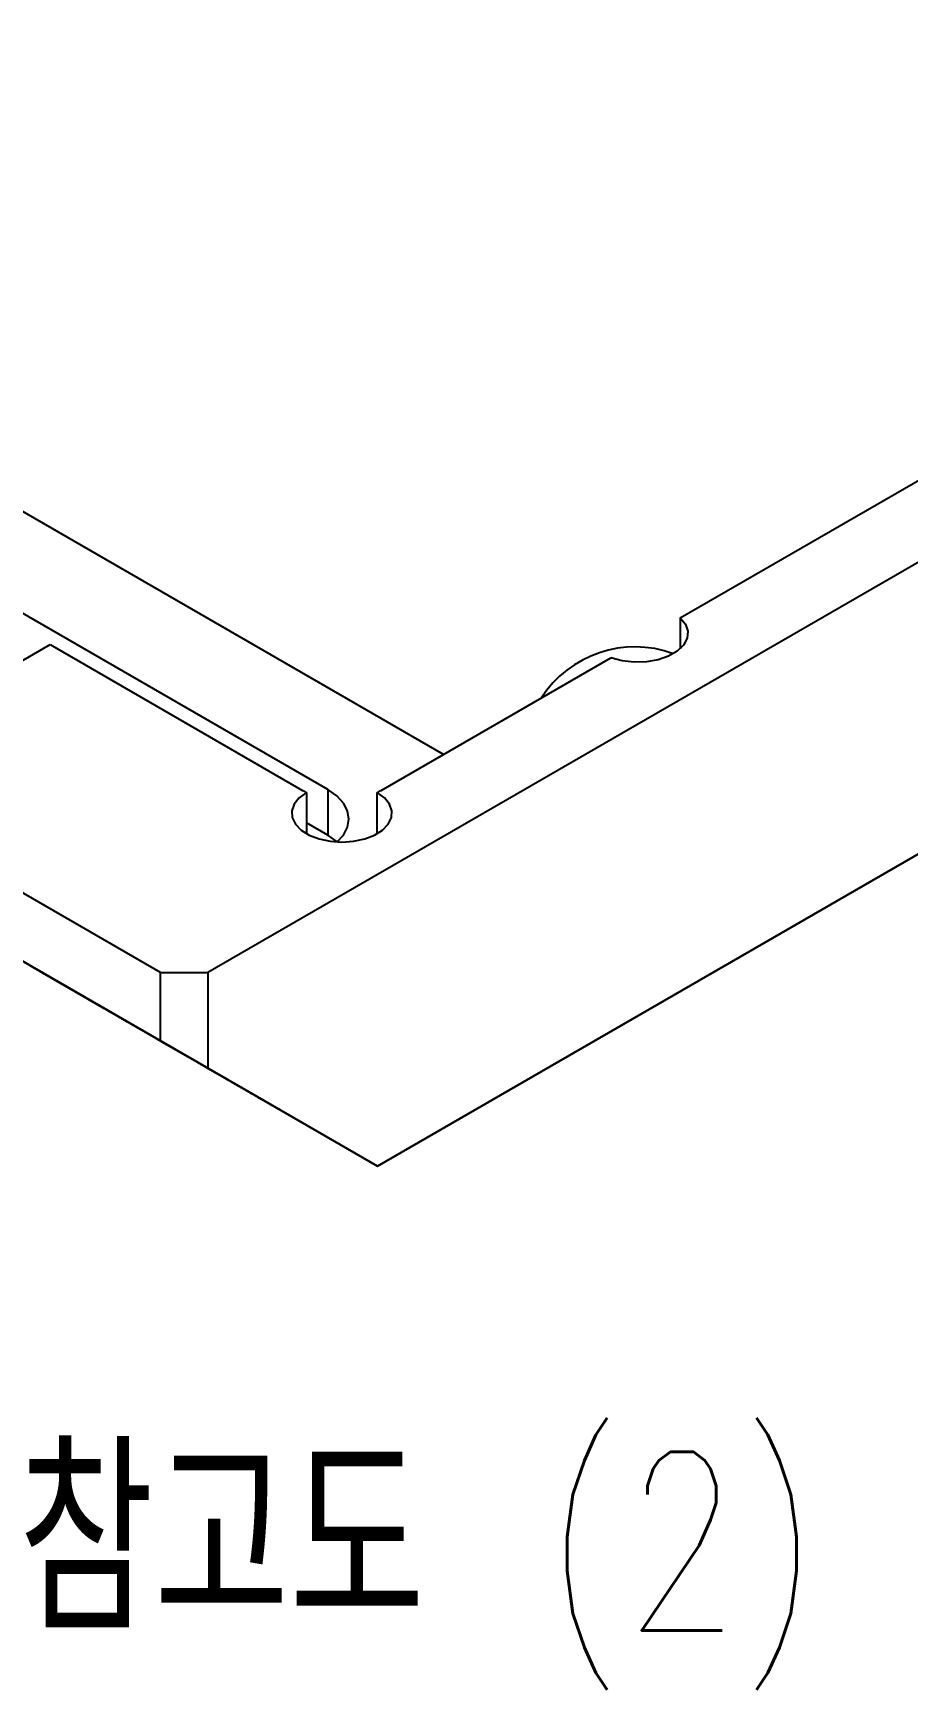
# Model space of a CAD drawing. Header units: millimetres. Extents: x 15 to 415, y 5 to 292.
# Drawn here: x 358.67 to 374.35, y 78.19 to 107.89 of the extents above; entities that cross this region are included whole.
import ezdxf

# ---------------------------------------------------------------- set-up
doc = ezdxf.new("R2010")
doc.units = ezdxf.units.MM
doc.styles.add('SLDTEXTSTYLE8', font='TXT', dxfattribs={"width": 0.75, "bigfont": 'bigfont'})

msp = doc.modelspace()

# ---------------------------------------------------------------- linework, layer by layer
at = {"color": 7, "linetype": 'Continuous', "lineweight": 25}
for p, q in [((366.031, 94.96), (342.714, 108.421)), ((330.69, 107.296), (360.954, 89.825)), ((364.844, 87.579), (334.579, 105.05)), ((364.844, 87.579), (394.683, 104.805)), ((393.835, 104.315), (364.844, 87.579)), ((370.272, 97.408), (374.955, 100.112)), ((376.228, 99.377), (361.803, 91.05)), ((363.953, 94.331), (356.882, 98.413)), ((370.272, 97.408), (370.272, 96.855)), ((354.873, 94.56), (358.975, 96.928)), ((358.975, 96.928), (363.5, 94.315)), ((364.914, 94.315), (369.031, 96.692)), ((360.954, 91.05), (354.873, 94.56)), ((363.574, 94.276), (363.574, 93.538)), ((363.953, 94.331), (363.953, 93.514)), ((364.84, 93.538), (364.84, 94.276)), ((363.953, 93.514), (363.574, 93.733)), ((358.945, 90.984), (357.885, 91.597)), ((358.625, 91.169), (358.918, 91)), ((358.684, 91.135), (358.625, 91.169)), ((359.591, 90.611), (358.7, 91.126)), ((358.7, 91.126), (358.841, 91.044)), ((358.841, 91.044), (359.733, 90.53)), ((358.918, 91), (358.981, 90.964)), ((359.168, 90.856), (358.945, 90.984)), ((360.954, 89.825), (360.954, 91.05)), ((360.954, 91.05), (361.803, 91.05)), ((361.803, 91.05), (361.803, 89.335)), ((359.315, 90.77), (359.167, 90.856)), ((359.167, 90.856), (359.678, 90.561)), ((359.744, 90.523), (359.315, 90.77)), ((359.382, 90.732), (359.582, 90.617)), ((359.554, 90.633), (359.385, 90.73)), ((359.385, 90.73), (359.591, 90.611)), ((359.863, 90.454), (359.547, 90.636)), ((359.547, 90.636), (359.802, 90.489)), ((360.108, 90.313), (359.554, 90.633)), ((359.678, 90.561), (359.863, 90.454)), ((359.733, 90.53), (359.939, 90.41)), ((359.939, 90.41), (360.108, 90.313)), ((360.109, 90.312), (360.057, 90.342)), ((360.594, 90.032), (360.425, 90.13)), ((360.425, 90.13), (360.784, 89.923)), ((360.953, 89.825), (360.594, 90.032)), ((360.784, 89.923), (360.953, 89.825)), ((361.186, 89.691), (360.863, 89.877)), ((360.863, 89.877), (360.994, 89.802)), ((360.902, 89.855), (360.938, 89.834)), ((361.803, 89.335), (360.954, 89.825)), ((361.138, 89.718), (360.969, 89.816)), ((360.969, 89.816), (361.186, 89.691)), ((360.994, 89.802), (361.317, 89.615)), ((361.355, 89.593), (361.138, 89.718)), ((361.5, 89.509), (361.315, 89.616)), ((361.317, 89.615), (361.534, 89.49)), ((361.663, 89.415), (361.355, 89.593)), ((361.703, 89.392), (361.486, 89.518)), ((361.486, 89.518), (361.793, 89.34)), ((361.534, 89.49), (361.703, 89.392)), ((361.793, 89.34), (361.663, 89.415)), ((361.76, 89.359), (361.725, 89.379)), ((361.803, 89.335), (364.844, 87.579)), ((362.37, 89.007), (362.539, 88.91)), ((363.28, 88.482), (363.082, 88.596)), ((364.844, 87.579), (364.844, 87.579))]:
    msp.add_line(p, q, dxfattribs=at)
at = {"color": 7, "linetype": 'Continuous', "lineweight": 25, "flags": 128}
for points in [[(370.272, 97.408), (370.366, 97.293), (370.408, 97.169), (370.397, 97.042), (370.333, 96.921), (370.22, 96.812), (370.064, 96.722), (369.876, 96.657), (369.666, 96.62), (369.446, 96.614), (369.23, 96.638), (369.031, 96.692)], [(363.574, 94.276), (363.442, 94.181), (363.352, 94.07), (363.31, 93.95), (363.318, 93.827), (363.375, 93.709), (363.478, 93.603), (363.622, 93.512), (363.798, 93.444), (363.997, 93.402), (364.207, 93.387), (364.418, 93.402), (364.617, 93.444), (364.793, 93.512), (364.936, 93.603), (365.04, 93.709), (365.097, 93.827), (365.104, 93.95), (365.062, 94.07), (364.972, 94.181), (364.84, 94.276)], [(364.124, 93.392), (364.234, 93.513), (364.308, 93.654), (364.333, 93.8), (364.308, 93.947), (364.234, 94.087), (364.114, 94.217), (363.953, 94.331)], [(364.124, 93.392), (364.114, 93.401), (363.953, 93.514)]]:
    msp.add_lwpolyline(points, dxfattribs=at)
at = {"color": 7, "linetype": 'Continuous', "lineweight": 25}
for centre, radius, start, end in [((369.46, 94.891), 1.997, 69.8138, 147.36), ((364.006, 95.194), 1.014, 240.0604, 244.7953), ((364.409, 95.193), 1.013, 295.2009, 299.9432)]:
    msp.add_arc(centre, radius, start, end, dxfattribs=at)
for points, knots in [([(358.725, 91.111), (358.728, 91.11), (358.734, 91.106), (358.737, 91.104), (358.737, 91.105), (358.732, 91.107), (358.723, 91.112), (358.711, 91.12), (358.693, 91.13), (358.68, 91.137), (358.673, 91.142)], [0, 0, 0, 0, 0.094989, 0.193265, 0.297051, 0.4077, 0.530418, 0.670497, 0.82661, 1, 1, 1, 1]), ([(358.684, 91.135), (358.695, 91.129), (358.716, 91.116), (358.747, 91.099), (358.772, 91.084), (358.791, 91.073), (358.81, 91.062), (358.829, 91.051), (358.848, 91.04), (358.868, 91.029), (358.887, 91.018), (358.907, 91.007), (358.926, 90.995), (358.945, 90.984), (358.964, 90.974), (358.976, 90.967), (358.982, 90.963)], [0, 0, 0, 0, 0.156064, 0.299163, 0.366345, 0.429312, 0.490115, 0.548549, 0.605258, 0.659774, 0.714667, 0.768975, 0.824273, 0.880648, 0.938568, 1, 1, 1, 1]), ([(359.155, 90.863), (359.146, 90.868), (359.127, 90.879), (359.098, 90.896), (359.069, 90.913), (359.04, 90.929), (359.011, 90.946), (358.983, 90.963), (358.954, 90.979), (358.926, 90.995), (358.899, 91.011), (358.872, 91.027), (358.845, 91.042), (358.819, 91.057), (358.794, 91.071), (358.77, 91.085), (358.747, 91.099), (358.733, 91.107), (358.725, 91.111)], [0, 0, 0, 0, 0.072212, 0.140589, 0.205804, 0.268984, 0.330531, 0.390497, 0.449571, 0.508929, 0.567872, 0.626824, 0.68722, 0.748167, 0.809784, 0.872183, 0.9353, 1, 1, 1, 1]), ([(358.982, 90.963), (358.988, 90.96), (358.999, 90.953), (359.015, 90.944), (359.028, 90.937), (359.038, 90.931), (359.046, 90.926), (359.052, 90.923), (359.055, 90.921), (359.056, 90.921), (359.053, 90.922), (359.05, 90.924), (359.044, 90.927), (359.035, 90.932), (359.025, 90.938), (359.012, 90.946), (358.998, 90.954), (358.987, 90.96), (358.981, 90.964)], [0, 0, 0, 0, 0.0644993, 0.1253026, 0.1822776, 0.2367688, 0.2887473, 0.3401415, 0.3917103, 0.444294, 0.4989893, 0.5566793, 0.6186308, 0.6850635, 0.7559121, 0.8318603, 0.9134859, 1, 1, 1, 1]), ([(359.168, 90.856), (359.178, 90.85), (359.198, 90.839), (359.224, 90.823), (359.248, 90.81), (359.268, 90.798), (359.284, 90.789), (359.296, 90.782), (359.303, 90.778), (359.306, 90.776), (359.305, 90.776), (359.299, 90.78), (359.288, 90.786), (359.272, 90.795), (359.251, 90.808), (359.225, 90.823), (359.193, 90.841), (359.168, 90.856), (359.155, 90.863)], [0, 0, 0, 0, 0.078392, 0.153068, 0.224162, 0.291913, 0.356666, 0.418082, 0.476459, 0.532439, 0.58713, 0.641026, 0.694429, 0.749232, 0.806008, 0.866173, 0.930605, 1, 1, 1, 1]), ([(359.382, 90.732), (359.384, 90.731), (359.389, 90.728), (359.401, 90.721), (359.415, 90.713), (359.433, 90.703), (359.453, 90.691), (359.476, 90.678), (359.502, 90.663), (359.531, 90.646), (359.563, 90.628), (359.599, 90.607), (359.637, 90.585), (359.678, 90.561), (359.723, 90.536), (359.771, 90.508), (359.821, 90.479), (359.857, 90.458), (359.875, 90.448)], [0, 0, 0, 0, 0.071201, 0.140193, 0.207492, 0.273045, 0.337382, 0.399913, 0.461561, 0.522137, 0.581837, 0.64136, 0.700518, 0.759355, 0.818751, 0.878599, 0.938872, 1, 1, 1, 1]), ([(360.03, 90.358), (360.015, 90.367), (359.985, 90.384), (359.942, 90.409), (359.901, 90.433), (359.863, 90.455), (359.826, 90.476), (359.792, 90.496), (359.76, 90.514), (359.73, 90.532), (359.702, 90.548), (359.677, 90.562), (359.655, 90.575), (359.635, 90.586), (359.617, 90.596), (359.603, 90.605), (359.591, 90.612), (359.585, 90.615), (359.582, 90.617)], [0, 0, 0, 0, 0.060778, 0.121088, 0.181417, 0.24131, 0.301565, 0.361834, 0.422711, 0.484154, 0.546041, 0.608545, 0.671295, 0.735012, 0.799599, 0.865224, 0.931828, 1, 1, 1, 1]), ([(359.744, 90.523), (359.763, 90.512), (359.8, 90.491), (359.853, 90.46), (359.902, 90.432), (359.945, 90.407), (359.985, 90.384), (360.021, 90.363), (360.055, 90.344), (360.085, 90.326), (360.112, 90.31), (360.137, 90.296), (360.16, 90.283), (360.188, 90.267), (360.221, 90.248), (360.245, 90.234), (360.257, 90.227)], [0, 0, 0, 0, 0.1115275, 0.2132539, 0.3051977, 0.3878463, 0.4620101, 0.5305438, 0.5931016, 0.6494964, 0.7014418, 0.7496552, 0.7941145, 0.8361492, 0.9171334, 1, 1, 1, 1]), ([(360.422, 90.131), (360.412, 90.137), (360.391, 90.149), (360.359, 90.168), (360.326, 90.187), (360.293, 90.206), (360.258, 90.226), (360.223, 90.246), (360.187, 90.267), (360.137, 90.296), (360.071, 90.334), (360.002, 90.374), (359.945, 90.407), (359.899, 90.433), (359.851, 90.461), (359.819, 90.48), (359.802, 90.489)], [0, 0, 0, 0, 0.059117, 0.116731, 0.172614, 0.227732, 0.282639, 0.338454, 0.395202, 0.452705, 0.57395, 0.704218, 0.773226, 0.84546, 0.921262, 1, 1, 1, 1]), ([(359.875, 90.448), (359.896, 90.436), (359.936, 90.412), (359.999, 90.376), (360.064, 90.339), (360.129, 90.301), (360.194, 90.263), (360.261, 90.225), (360.327, 90.187), (360.394, 90.148), (360.462, 90.109), (360.529, 90.07), (360.597, 90.031), (360.665, 89.991), (360.734, 89.952), (360.802, 89.913), (360.87, 89.873), (360.915, 89.847), (360.938, 89.834)], [0, 0, 0, 0, 0.067277, 0.132927, 0.196995, 0.260255, 0.32266, 0.384136, 0.445318, 0.506174, 0.566926, 0.627724, 0.688882, 0.750407, 0.812451, 0.874606, 0.936966, 1, 1, 1, 1]), ([(360.902, 89.855), (360.881, 89.867), (360.84, 89.891), (360.779, 89.926), (360.719, 89.961), (360.659, 89.995), (360.601, 90.029), (360.544, 90.062), (360.487, 90.094), (360.432, 90.126), (360.378, 90.158), (360.324, 90.188), (360.272, 90.218), (360.221, 90.248), (360.172, 90.276), (360.123, 90.304), (360.076, 90.332), (360.045, 90.349), (360.03, 90.358)], [0, 0, 0, 0, 0.069359, 0.13714, 0.203449, 0.268695, 0.332523, 0.395343, 0.457324, 0.518639, 0.579467, 0.639691, 0.69958, 0.759435, 0.818907, 0.87881, 0.93933, 1, 1, 1, 1]), ([(360.304, 90.2), (360.296, 90.204), (360.281, 90.213), (360.255, 90.228), (360.227, 90.244), (360.197, 90.262), (360.164, 90.281), (360.13, 90.3), (360.094, 90.321), (360.069, 90.335), (360.057, 90.342)], [0, 0, 0, 0, 0.127541, 0.2513871, 0.3733019, 0.4952167, 0.618404, 0.7433587, 0.8701755, 1, 1, 1, 1]), ([(360.109, 90.312), (360.128, 90.301), (360.164, 90.281), (360.217, 90.25), (360.268, 90.22), (360.318, 90.192), (360.365, 90.164), (360.41, 90.139), (360.451, 90.115), (360.475, 90.101), (360.487, 90.094)], [0, 0, 0, 0, 0.121442, 0.242928, 0.365441, 0.488692, 0.613376, 0.73962, 0.867814, 1, 1, 1, 1]), ([(360.257, 90.227), (360.267, 90.221), (360.287, 90.21), (360.31, 90.196), (360.329, 90.185), (360.34, 90.179), (360.343, 90.177), (360.34, 90.179), (360.333, 90.183), (360.326, 90.187), (360.316, 90.193), (360.308, 90.197), (360.304, 90.2)], [0, 0, 0, 0, 0.125887, 0.249319, 0.368722, 0.485331, 0.600881, 0.723833, 0.788843, 0.855952, 0.925827, 1, 1, 1, 1]), ([(360.487, 90.094), (360.496, 90.089), (360.513, 90.079), (360.535, 90.066), (360.554, 90.055), (360.568, 90.047), (360.579, 90.041), (360.586, 90.037), (360.589, 90.035), (360.587, 90.036), (360.582, 90.039), (360.572, 90.045), (360.558, 90.053), (360.539, 90.064), (360.517, 90.077), (360.489, 90.093), (360.458, 90.111), (360.435, 90.124), (360.422, 90.131)], [0, 0, 0, 0, 0.072454, 0.142067, 0.208635, 0.272711, 0.334661, 0.394758, 0.452795, 0.50964, 0.566009, 0.622635, 0.679994, 0.738862, 0.799955, 0.863589, 0.929806, 1, 1, 1, 1]), ([(361.497, 89.511), (361.486, 89.517), (361.466, 89.529), (361.438, 89.545), (361.413, 89.56), (361.382, 89.577), (361.349, 89.597), (361.326, 89.61), (361.315, 89.616)], [0, 0, 0, 0, 0.145682, 0.284274, 0.415116, 0.539795, 0.775195, 1, 1, 1, 1]), ([(362.013, 89.213), (362.002, 89.22), (361.979, 89.233), (361.943, 89.253), (361.907, 89.274), (361.871, 89.295), (361.835, 89.316), (361.8, 89.336), (361.765, 89.356), (361.731, 89.376), (361.698, 89.395), (361.666, 89.414), (361.634, 89.432), (361.604, 89.449), (361.575, 89.466), (361.547, 89.482), (361.521, 89.497), (361.505, 89.507), (361.497, 89.511)], [0, 0, 0, 0, 0.068184, 0.132031, 0.192825, 0.251574, 0.309701, 0.367429, 0.425201, 0.484113, 0.544414, 0.605602, 0.668974, 0.733857, 0.799767, 0.86601, 0.932856, 1, 1, 1, 1]), ([(361.5, 89.509), (361.504, 89.507), (361.511, 89.503), (361.525, 89.495), (361.541, 89.486), (361.559, 89.475), (361.579, 89.464), (361.6, 89.452), (361.622, 89.439), (361.637, 89.43), (361.645, 89.426)], [0, 0, 0, 0, 0.135137, 0.267506, 0.396985, 0.52548, 0.650376, 0.771157, 0.88732, 1, 1, 1, 1]), ([(361.645, 89.426), (361.654, 89.42), (361.67, 89.411), (361.697, 89.396), (361.723, 89.38), (361.749, 89.365), (361.775, 89.351), (361.799, 89.337), (361.821, 89.324), (361.834, 89.316), (361.841, 89.313)], [0, 0, 0, 0, 0.183807, 0.345882, 0.484974, 0.607634, 0.715881, 0.811682, 0.904929, 1, 1, 1, 1]), ([(362.786, 88.767), (362.766, 88.779), (362.725, 88.802), (362.662, 88.838), (362.598, 88.875), (362.533, 88.913), (362.467, 88.951), (362.401, 88.989), (362.335, 89.027), (362.268, 89.066), (362.2, 89.105), (362.132, 89.144), (362.064, 89.183), (361.996, 89.223), (361.928, 89.262), (361.86, 89.301), (361.792, 89.34), (361.748, 89.366), (361.725, 89.379)], [0, 0, 0, 0, 0.067369, 0.132844, 0.197041, 0.260129, 0.322365, 0.383995, 0.445399, 0.506456, 0.567484, 0.628443, 0.689526, 0.751135, 0.812911, 0.874965, 0.937229, 1, 1, 1, 1]), ([(361.76, 89.359), (361.78, 89.347), (361.821, 89.324), (361.883, 89.288), (361.943, 89.253), (362.002, 89.219), (362.061, 89.185), (362.118, 89.152), (362.175, 89.12), (362.231, 89.087), (362.285, 89.056), (362.338, 89.025), (362.39, 88.995), (362.441, 88.966), (362.491, 88.937), (362.54, 88.909), (362.587, 88.882), (362.617, 88.864), (362.633, 88.855)], [0, 0, 0, 0, 0.069435, 0.137059, 0.203471, 0.268326, 0.332279, 0.395238, 0.457367, 0.51884, 0.579834, 0.639929, 0.699903, 0.75963, 0.819292, 0.879068, 0.939459, 1, 1, 1, 1]), ([(361.822, 89.323), (361.818, 89.326), (361.81, 89.33), (361.8, 89.336), (361.792, 89.341), (361.786, 89.344), (361.782, 89.347), (361.779, 89.348), (361.78, 89.348), (361.783, 89.346), (361.788, 89.343), (361.796, 89.338), (361.807, 89.332), (361.82, 89.325), (361.835, 89.316), (361.854, 89.305), (361.875, 89.293), (361.891, 89.283), (361.9, 89.279)], [0, 0, 0, 0, 0.08115, 0.157242, 0.23018, 0.29856, 0.363189, 0.424867, 0.483556, 0.539907, 0.594415, 0.648141, 0.70175, 0.756169, 0.811727, 0.870901, 0.933115, 1, 1, 1, 1]), ([(361.841, 89.313), (361.847, 89.309), (361.858, 89.303), (361.87, 89.295), (361.878, 89.291), (361.878, 89.291), (361.876, 89.292), (361.873, 89.294), (361.869, 89.296), (361.863, 89.3), (361.855, 89.304), (361.846, 89.31), (361.835, 89.316), (361.826, 89.321), (361.822, 89.323)], [0, 0, 0, 0, 0.069514, 0.137506, 0.211476, 0.302644, 0.357904, 0.420554, 0.491201, 0.570459, 0.659669, 0.76097, 0.874404, 1, 1, 1, 1]), ([(361.9, 89.279), (361.908, 89.274), (361.925, 89.264), (361.952, 89.248), (361.981, 89.232), (362.011, 89.215), (362.041, 89.197), (362.073, 89.179), (362.105, 89.16), (362.137, 89.141), (362.17, 89.123), (362.203, 89.104), (362.236, 89.084), (362.27, 89.065), (362.303, 89.046), (362.335, 89.027), (362.368, 89.008), (362.388, 88.997), (362.398, 88.991)], [0, 0, 0, 0, 0.051146, 0.102002, 0.15219, 0.203481, 0.255257, 0.307607, 0.361948, 0.418247, 0.477229, 0.539106, 0.604848, 0.674293, 0.748237, 0.827124, 0.910736, 1, 1, 1, 1]), ([(362.084, 89.172), (362.088, 89.17), (362.097, 89.164), (362.108, 89.158), (362.117, 89.153), (362.124, 89.149), (362.128, 89.147), (362.13, 89.145), (362.13, 89.146), (362.127, 89.147), (362.121, 89.151), (362.113, 89.155), (362.103, 89.161), (362.09, 89.169), (362.074, 89.178), (362.056, 89.188), (362.036, 89.2), (362.021, 89.208), (362.013, 89.213)], [0, 0, 0, 0, 0.091785, 0.176853, 0.255131, 0.327329, 0.394173, 0.456216, 0.514996, 0.569654, 0.622553, 0.673872, 0.724857, 0.775387, 0.827989, 0.882572, 0.939574, 1, 1, 1, 1]), ([(362.069, 89.181), (362.063, 89.184), (362.052, 89.191), (362.039, 89.198), (362.033, 89.202), (362.032, 89.202), (362.034, 89.201), (362.036, 89.2), (362.04, 89.197), (362.046, 89.194), (362.053, 89.19), (362.061, 89.185), (362.072, 89.179), (362.079, 89.175), (362.084, 89.172)], [0, 0, 0, 0, 0.072587, 0.138587, 0.211729, 0.302655, 0.358184, 0.421001, 0.491703, 0.570847, 0.659421, 0.761504, 0.874078, 1, 1, 1, 1]), ([(362.238, 89.083), (362.231, 89.087), (362.218, 89.095), (362.196, 89.108), (362.173, 89.121), (362.151, 89.134), (362.129, 89.146), (362.107, 89.159), (362.086, 89.171), (362.075, 89.178), (362.069, 89.181)], [0, 0, 0, 0, 0.169262, 0.321607, 0.461578, 0.588845, 0.703172, 0.803841, 0.901112, 1, 1, 1, 1]), ([(362.37, 89.007), (362.366, 89.009), (362.358, 89.014), (362.344, 89.022), (362.329, 89.031), (362.308, 89.043), (362.279, 89.06), (362.252, 89.075), (362.238, 89.083)], [0, 0, 0, 0, 0.141146, 0.27557, 0.404429, 0.52822, 0.766339, 1, 1, 1, 1]), ([(362.398, 88.991), (362.407, 88.986), (362.424, 88.976), (362.447, 88.962), (362.467, 88.951), (362.491, 88.937), (362.515, 88.924), (362.531, 88.914), (362.539, 88.91)], [0, 0, 0, 0, 0.153005, 0.298299, 0.433248, 0.560842, 0.793974, 1, 1, 1, 1]), ([(362.633, 88.855), (362.648, 88.847), (362.678, 88.829), (362.721, 88.805), (362.761, 88.781), (362.8, 88.759), (362.836, 88.738), (362.871, 88.718), (362.903, 88.699), (362.933, 88.682), (362.961, 88.666), (362.986, 88.651), (363.008, 88.638), (363.029, 88.627), (363.046, 88.617), (363.061, 88.608), (363.073, 88.601), (363.079, 88.598), (363.082, 88.596)], [0, 0, 0, 0, 0.060399, 0.120648, 0.180601, 0.240434, 0.300319, 0.360739, 0.421554, 0.483228, 0.545338, 0.607501, 0.670457, 0.73437, 0.798891, 0.864691, 0.931677, 1, 1, 1, 1]), ([(363.28, 88.482), (363.278, 88.483), (363.273, 88.486), (363.262, 88.492), (363.248, 88.5), (363.231, 88.51), (363.211, 88.521), (363.188, 88.535), (363.161, 88.55), (363.132, 88.567), (363.1, 88.586), (363.064, 88.606), (363.026, 88.628), (362.984, 88.653), (362.939, 88.678), (362.891, 88.706), (362.84, 88.735), (362.804, 88.756), (362.786, 88.767)], [0, 0, 0, 0, 0.071014, 0.140173, 0.207429, 0.273126, 0.336844, 0.399564, 0.46104, 0.521457, 0.581254, 0.640648, 0.699692, 0.759016, 0.818329, 0.878147, 0.938635, 1, 1, 1, 1])]:
    msp.add_open_spline(points, degree=3, knots=knots, dxfattribs=at)

# ---------------------------------------------------------------- texts
at = {"color": 7, "linetype": 'Continuous', "lineweight": 0, "insert": (353.551, 82.453), "char_height": 3.2, "attachment_point": 1, "style": 'SLDTEXTSTYLE8'}
msp.add_mtext('제작참고도 (2)', dxfattribs=at)

doc.saveas('drawing.dxf')
